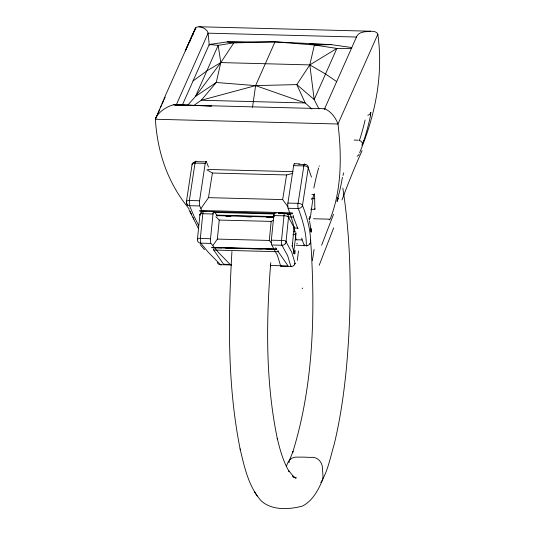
<?xml version="1.0" encoding="UTF-8"?>
<svg xmlns="http://www.w3.org/2000/svg" width="535" height="535" viewBox="0 0 535 535"><rect width="100%" height="100%" fill="white"/><g stroke="black" fill="none" stroke-linecap="round" stroke-linejoin="round"><path stroke-width="0.8" d="M295.969 245.271L306.328 245.538C306.421 232.785 302.696 220.366 298.283 208.53A3.805 0.97 -89.4 0 1 297.995 203.133M310.608 242.669C310.708 229.796 306.963 217.257 302.496 205.306L308.26 167.89A3.812 3.29 -15.3 0 0 307.926 166.077L307.772 165.79A3.812 3.23 -18 0 0 305.05 164.472L298.684 164.285M199.909 214.796L197.428 239.499A3.805 3.538 -36.2 0 0 197.89 241.519L198.084 241.807A3.812 3.524 -34.7 0 0 200.785 243.137L210.991 243.432L218.18 252.186L230.665 264.972L220.5 264.705L208.108 252.065L200.785 243.164A3.812 0.789 -88.1 0 1 200.418 238.496M311.082 230.852L311.176 232.016L310.581 228.733M195.228 29.492L196.211 27.292L198.966 26.75L370.581 31.224C373.102 31.391 376.881 31.358 377.83 34.247A206.65 157.872 -56.5 0 1 379.609 57.426A199.896 152.709 -56.5 0 1 377.121 92.221C373.871 113.045 367.685 133.342 359.614 152.789M231.929 251.517C228.124 317.529 227.188 384.611 240.268 449.728M270.556 264.818C266.156 322.812 265.494 381.936 277.431 439.135L277.244 438.305C279.992 449.761 283.115 461.364 289.188 471.562L288.459 470.399L293.648 476.732L292.418 475.789L295.989 478.036L294.37 477.354L296.176 477.882L293.167 477.28M292.424 247.096L292.585 243.572M213.07 213.378L210.476 239.212A3.812 0.903 -88.6 0 0 210.837 243.157M210.509 238.777L200.344 238.329A3.805 1.063 10.9 0 0 197.83 239.439M286.118 241.74A3.805 1.217 0.5 0 0 281.51 240.436L271.332 240.202L273.893 214.963M273.82 215.578L284.005 215.799A3.812 0.843 -89.8 0 1 284.734 213.251M200.337 238.383L202.818 213.679A3.812 0.896 -87.2 0 1 203.534 211.265M288.519 217.103L286.024 241.807A3.805 3.551 -34.7 0 1 285.195 243.813M271.325 240.222L271.285 240.797A3.812 0.836 -88.4 0 0 271.626 244.736M270.416 266.477L270.79 262.632M213.084 245.257L217.37 239.091L219.243 220.052L215.893 216.695M271.379 242.89L269.299 240.442L271.171 221.403L273.298 220.373M283.998 215.846L281.51 240.496M295.099 263.3L291.776 252.319L286.031 241.753M288.933 462.815L289.335 460.655L293.013 451.493L292.585 452.704C313.938 384.103 315.416 310.741 310.601 239.573M293.929 229.702L294.257 227.281A7.283 2.842 -1 0 0 294.043 226.579M212.99 213.993L202.812 213.726M292.698 247.765L294.772 253.878L295.18 250.48M252.527 107.301L255.603 85.62L275.023 41.864L331.118 44.619L351.803 47.548M309.33 219.985L309.631 216.461M304.402 244.863L304.321 245.505L302.155 239.927A3.812 0.863 -88.4 0 1 301.827 238.048M324.431 109.207L356.464 37.035C358.196 31.639 365.82 31.659 370.581 31.224M195.302 28.556L185.264 50.952L195.636 27.82L165.803 94.648L155.391 119.251A206.65 157.872 -56.5 0 0 158.193 142.029A199.896 152.709 -56.5 0 0 167.194 172.437C172.658 185.591 180.061 197.95 189.163 208.911M205.881 161.43A3.812 0.869 -89 0 0 205.306 162.774L199.481 201.347A3.812 0.869 -88.5 0 0 199.649 205.567L199.695 205.754M342.975 175.453L343.764 172.818M195.649 161.296A3.805 0.923 -86.9 0 0 195.014 163.081L189.363 200.511A3.805 1.772 8.6 0 0 186.374 202.284M189.577 205.621A3.812 3.163 -19.5 0 1 186.334 202.625L186.347 202.484A3.765 3.13 -28.3 0 1 186.34 202.284L192.025 164.86A3.812 1.933 9.3 0 1 194.961 162.934M294.33 163.75A3.812 0.869 -88 0 0 293.748 165.114L287.803 203.695A3.812 0.869 -88.5 0 0 287.964 207.894L288.004 208.041M311.176 232.016L311.678 228.753M298.289 208.456A3.812 3.17 -18.6 0 0 302.429 205.647L302.462 205.514A3.765 3.263 -12.7 0 0 302.482 205.306A3.805 1.772 8.6 0 0 298.082 203.353L303.833 165.917A3.805 0.816 89.9 0 1 304.475 163.977M201.053 208.423L208.483 197.649L212.402 173.019L206.878 169.802M288.011 206.885L282.661 199.582L286.579 174.952L292.752 173.387M311.678 199.568L311.912 198.231M370.949 112.243L370.407 114.992M314.988 208.703L314.841 209.345L310.661 209.238M314.841 209.345L314.587 193.757M361.867 145.206C363.499 143.072 360.978 140.785 359.219 140.337M338.08 198.104L337.117 201.28L338.347 198.197M292.311 246.829L292.036 245.244M363.686 140.411L362.315 144.51M337.117 201.28L337.565 197.723M159.778 109.361L155.391 119.251L337.986 124.006L377.83 34.247M160.453 107.836L161.47 105.555M162.145 104.037L163.496 100.995M164.171 99.47L165.181 97.189M189.831 41.663L190.841 39.376M192.533 35.578L193.543 33.29M194.218 31.772L194.894 30.248M176.062 105.341L208.095 33.17C207.226 29.144 202.705 27.165 198.966 26.75M182.248 105.275L209.225 44.499L227.141 41.911L275.023 41.864L314.379 44.993L336.869 48.431L351.789 48.384M155.551 118.095C159.236 111.467 166.365 106.692 173.614 104.766L211.352 105.983L173.614 104.766M309.25 219.564L308.969 218.467M286.432 466.453C288.051 460.321 291.662 456.462 298.095 457.144C302.108 457.044 306.134 457.178 310.139 457.405C318.118 456.268 323.1 462.875 322.538 470.285C322.812 473.428 323.234 476.631 322.692 479.768C318.278 489.94 312.6 501.114 302.141 506.184C289.02 509.527 272.235 510.664 261.408 501.074C248.514 486.796 244.441 467.068 240.088 448.905M285.168 243.793L284.928 244.067A3.812 3.538 -32.5 0 1 281.965 245.257L271.753 245.01L277.397 255.329L280.755 266.276L290.926 266.544A3.885 0.909 -87.5 0 0 291.722 266.089M324.15 109.153L324.498 108.745C330.817 111.073 335.712 117.754 337.986 124.006A206.65 91.144 69.1 0 1 339.952 146.771A199.896 88.168 69.1 0 1 339.524 176.931C338.301 191.343 335.478 205.708 330.142 219.189L313.463 218.755M187.27 105.703L195.489 96.447L220.801 62.582L233.822 42.894L275.023 41.864M193.041 162.907L193.142 162.807A3.812 3.19 -22.1 0 1 196.057 161.637M193.041 80.966L206.831 70.894L220.801 62.582L309.818 64.902L325.527 73.984L336.736 81.648M320.786 482.61C327.848 471.335 330.342 457.244 334.148 444.505C340.086 420.035 343.697 395.064 346.225 370.026C351.796 309.538 352.077 248.207 342.835 188.059M193.79 105.502L201.24 100.259L216.247 82.49L220.801 62.582L218.18 45.335L209.225 44.499L211.726 44.566M370.561 112.45C371.203 112.898 369.204 115.132 367.819 115.252M325.106 108.719L174.677 104.847L175.4 105.275M356.464 37.035L208.095 33.17L209.305 45.288M244.468 42.365L227.141 41.911L233.822 42.894L218.18 45.335L195.489 96.447L216.247 82.49L255.603 85.62L296.798 84.59L314.185 99.543L318.967 108.973M309.658 44.064L331.118 44.619L314.379 44.993L309.818 64.902L314.185 99.543L336.869 48.431L309.818 64.902L296.798 84.59L305.217 102.967L311.885 109.08M354.13 140.07L358.216 140.177M294.397 163.71L299.486 163.844M196.873 161.637L204.517 161.831M205.794 161.864L206.43 161.884L208.489 166.98M195.014 163.081L205.213 163.349M293.641 165.649L303.833 165.917M207.861 169.441L293.066 171.661M212.402 173.019L286.579 174.952M311.959 194.613L314.353 194.673M208.483 197.649L282.661 199.582M189.363 200.511L199.555 200.772M287.883 203.079L298.075 203.34M189.443 200.732A3.805 0.769 -87.6 0 0 189.571 205.694L199.769 205.962L202.143 211.773M298.283 208.53L288.077 208.262C291.883 218.454 295.146 229 295.989 239.901M279.17 212.937L282.968 213.03M200.016 214.796A3.805 3.424 -43.9 0 1 203.969 211.325L214.167 211.579L217.437 216.04M274.963 213.164L276.241 213.197M278.153 213.251L285.162 213.432A3.805 3.591 -19.8 0 1 288.586 217.103M206.691 211.586L200.01 211.412L199.655 210.449L292.384 212.863L292.739 213.826L278.534 213.458M213.378 211.76L274.361 213.351M214.04 212.422L274.328 213.993M287.542 214.334L290.846 214.421M216.655 215.103L274.422 216.608M288.452 216.976L293.407 217.103L297.607 228.097L293.447 227.99M216.441 215.625L273.86 217.116M225.877 216.267L230.866 216.401M246.682 216.815L251.671 216.942M266.651 217.33L272.475 217.484M219.243 220.052L271.171 221.403M292.879 234.631L295.353 234.691M295.507 239.754L302.155 239.927M217.37 239.091L269.299 240.442M296.691 243.652L297.366 243.672M276.568 249.002L211.659 247.31L211.94 247.718L276.849 249.41L275.532 247.779M215.137 247.698L221.584 247.865M225.616 247.972L241.746 248.394M246.582 248.514L261.903 248.915M266.738 249.042L273.994 249.23M213.492 248.788A1.906 0.435 -88.5 0 0 213.753 250.039L278.253 251.724L288.097 265.942L270.356 265.467M213.753 250.046L223.576 264.236L231.655 264.464M295.059 231.608L294.785 231.548A3.658 1.184 6.1 0 0 293.427 231.367M304.188 245.926L303.399 245.358M204.47 249.698L200.177 244.582M293.454 250.066L293.916 250.708A7.156 6.3 16.6 0 1 294.765 253.878M197.435 239.446L197.662 239.767M203.969 211.318L204.216 211.666M200.15 215.204L199.903 214.849A3.812 1.123 5.8 0 1 200.15 214.194M285.148 213.418L285.382 213.786M290.926 266.544L287.649 255.73L281.958 245.277A3.812 0.956 -89 0 1 281.43 240.382M254.359 491.511L257.148 495.958M198.405 228.539L188.935 209.606M198.612 225.409L194.065 216.307L189.571 205.694M193.088 217.551L193.864 219.083M190.895 212.963L191.37 213.98M190.199 211.432L190.661 212.448M294.136 227.749L288.512 217.156A3.812 1.13 5.5 0 0 287.308 216.474M187.591 205.326L186.367 202.284M311.464 177.145L308.26 167.89A3.812 1.933 9.6 0 0 303.78 165.776M309.551 221.002L311.169 230.906M278.253 251.724A1.906 0.435 -88.5 0 1 277.999 250.474M206.176 161.483A3.812 0.869 -89 0 1 206.283 161.617M192.092 164.867A3.812 3.197 -26.3 0 1 192.961 163.142M195.944 161.135A3.805 0.923 -86.9 0 1 196.164 161.276M312.126 198.151A3.798 2.147 10.7 0 1 314.433 198.712M294.624 163.763A3.812 0.869 -88 0 1 294.731 163.891M310.581 242.663A3.812 3.33 -8.4 0 1 306.328 245.532M307.036 245.725A3.805 0.903 -87.5 0 1 306.896 245.906M306.615 246.013A3.805 0.903 -87.5 0 1 306.308 245.665M313.824 188.126A149.051 10.513 -83.5 0 1 318.626 167.983M319.107 166.365A149.051 10.513 -83.5 0 1 319.261 165.877M304.756 164.105A3.805 0.816 89.9 0 1 305.017 164.686M310.501 243.077A3.812 1.745 9 0 1 309.578 243.766M310.581 242.857A3.712 1.645 11.8 0 1 310.547 243.084M312.407 260.518A170.799 8.46 -82.4 0 1 314.092 249.43M310.3 218.24A181.98 30.442 -86.4 0 1 313.65 194.212M293.354 216.936A1.906 0.408 -88 0 1 293.24 215.358M200.745 213.204A1.906 0.468 -88.9 0 1 200.745 212.95M298.196 228.532A3.812 0.829 -89.3 0 1 297.627 227.984M293.835 265.487A3.798 3.484 -14.1 0 1 290.933 266.477M293.521 253.771A158.113 15.722 -85.7 0 1 296.129 232.966M283.911 215.712A3.812 1.244 6.2 0 1 287.282 216.307M295.019 263.294A3.785 3.491 -28.2 0 1 294.063 265.2M293.3 225.884A3.424 1.271 0.1 0 1 293.481 226.004M285.008 213.345A3.812 0.843 -89.8 0 1 285.135 213.545M273.9 214.99A3.819 0.849 -87.8 0 1 274.562 213.044M281.136 265.781A3.865 0.334 -85.8 0 1 280.962 266.43M295.026 263.608A3.852 1.277 6.6 0 1 294.578 263.956M297.333 260.438A147.225 15.388 -85.4 0 1 298.476 250.968M292.551 243.519A138.779 23.032 -87 0 1 293.896 229.635M220.507 264.638A3.798 3.304 -37.2 0 1 217.972 263.574L217.798 263.32A3.785 3.451 -33.9 0 1 217.324 262.464M200.143 214.06A3.812 1.244 6.1 0 1 202.725 213.599M203.808 211.124A3.812 0.896 -87.2 0 1 203.969 211.211M213.064 213.345A3.819 0.889 -89.2 0 1 213.766 211.412M221.222 264.638A3.885 0.863 -89.5 0 1 220.955 264.925M220.687 264.832A3.885 0.863 -89.5 0 1 220.527 264.578M231.394 265.159A3.865 1.411 88.6 0 1 231.207 265.2M359.038 154.247A4.467 3.578 -83.7 0 1 357.099 156.227M302.195 288.719A150.796 0.481 -61.6 0 1 302.556 288.064M329.513 219.885A4.467 0.889 59.9 0 1 329.152 219.631M321.609 245.284A170.023 3.738 -69.5 0 1 333.552 214.294M319.194 265.3A163.977 2.902 -69.2 0 1 333.706 227.87M342.38 177.286A243.405 148.335 59.9 0 1 337.839 197.897M341.992 199.916A150.308 15.635 -71.9 0 1 362.095 150.589M365.104 120.047A235.988 200.464 -37.3 0 1 359.48 140.244M370.621 114.998A243.405 206.784 -37.2 0 1 363.907 140.444M255.603 85.62L201.24 100.259L305.217 102.967L255.603 85.62"/></g></svg>
